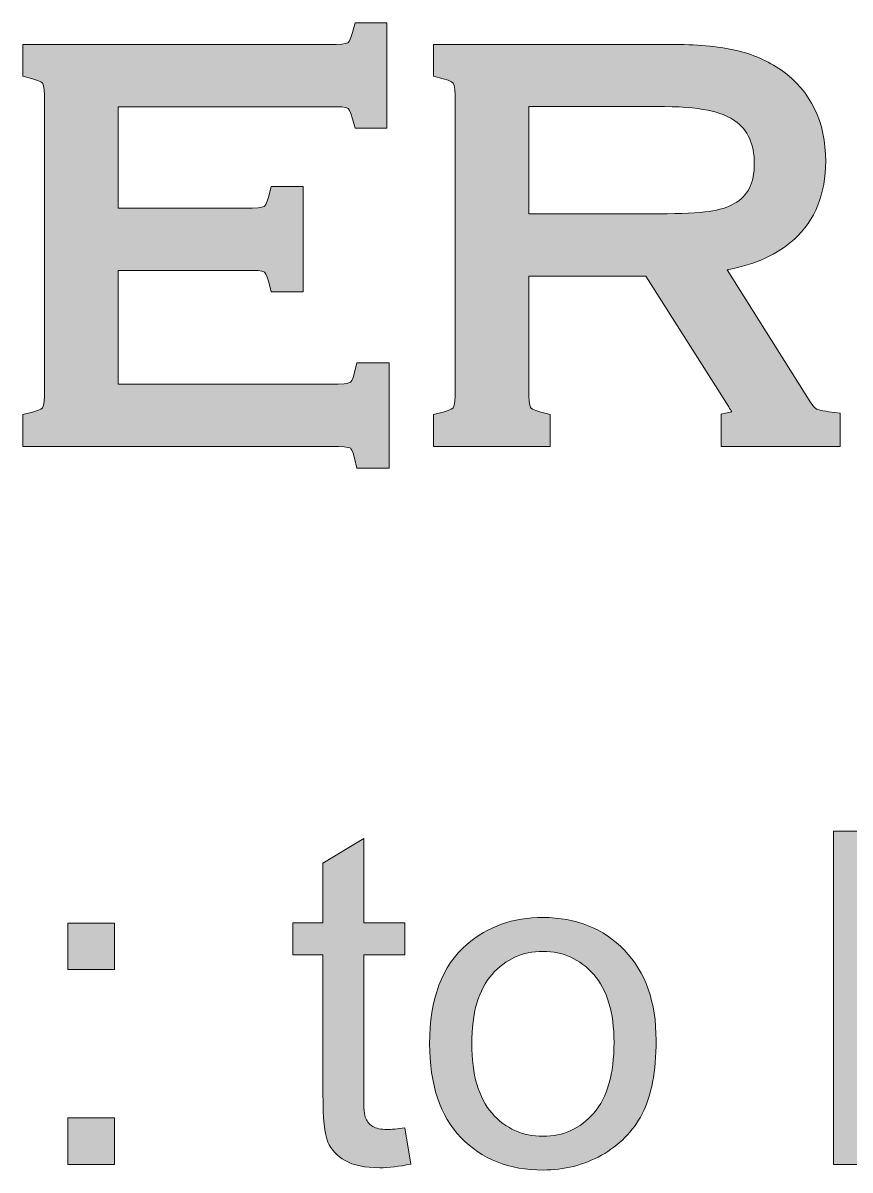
# Model space of a CAD drawing. Header units: inches. Extents: x 1117 to 1992, y -2324 to -585.
# Drawn here: x 1355.81 to 1371.9, y -2147.54 to -2125.21 of the extents above; entities that cross this region are included whole.
import ezdxf

# ---------------------------------------------------------------- set-up
doc = ezdxf.new("R2010")
doc.units = ezdxf.units.IN
doc.header["$MEASUREMENT"] = 0
doc.layers.add('Layer 1', color=7, linetype='Continuous')

# ---------------------------------------------------------------- blocks, each defined once
blk = doc.blocks.new('block 246')
at = {"layer": 'Layer 1', "true_color": 0x010101}
h = blk.add_hatch(color=18, dxfattribs=at)
h.dxf.hatch_style = 2
edge = h.paths.add_edge_path()
edge.add_spline(control_points=[(1362.26, -2132.013), (1362.223, -2132.169), (1362.182, -2132.203), (1362.181, -2132.204), (1362.181, -2132.204), (1362.13, -2132.24), (1361.94, -2132.24), (1361.94, -2132.24), (1357.661, -2132.24), (1357.661, -2132.24), (1357.661, -2132.24), (1357.661, -2130.024), (1357.661, -2130.024), (1357.661, -2130.024), (1360.27, -2130.024), (1360.27, -2130.024), (1360.454, -2130.024), (1360.505, -2130.061), (1360.505, -2130.061), (1360.506, -2130.061), (1360.549, -2130.095), (1360.591, -2130.257), (1360.591, -2130.257), (1360.64, -2130.444), (1360.64, -2130.444), (1360.64, -2130.444), (1361.26, -2130.444), (1361.26, -2130.444), (1361.26, -2130.444), (1361.26, -2128.393), (1361.26, -2128.393), (1361.26, -2128.393), (1360.64, -2128.393), (1360.64, -2128.393), (1360.64, -2128.393), (1360.592, -2128.579), (1360.592, -2128.579), (1360.548, -2128.743), (1360.505, -2128.778), (1360.505, -2128.778), (1360.504, -2128.778), (1360.454, -2128.812), (1360.27, -2128.812), (1360.27, -2128.812), (1357.661, -2128.812), (1357.661, -2128.812), (1357.661, -2128.812), (1357.661, -2126.837), (1357.661, -2126.837), (1357.661, -2126.837), (1361.901, -2126.837), (1361.901, -2126.837), (1362.085, -2126.837), (1362.136, -2126.872), (1362.136, -2126.872), (1362.137, -2126.872), (1362.179, -2126.908), (1362.221, -2127.071), (1362.221, -2127.071), (1362.27, -2127.257), (1362.27, -2127.257), (1362.27, -2127.257), (1362.89, -2127.257), (1362.89, -2127.257), (1362.89, -2127.257), (1362.89, -2125.206), (1362.89, -2125.206), (1362.89, -2125.206), (1362.271, -2125.206), (1362.271, -2125.206), (1362.271, -2125.206), (1362.222, -2125.392), (1362.222, -2125.392), (1362.179, -2125.556), (1362.136, -2125.591), (1362.135, -2125.591), (1362.135, -2125.592), (1362.085, -2125.626), (1361.901, -2125.626), (1361.901, -2125.626), (1355.808, -2125.626), (1355.808, -2125.626), (1355.808, -2125.626), (1355.808, -2126.245), (1355.808, -2126.245), (1355.808, -2126.245), (1355.993, -2126.294), (1355.993, -2126.294), (1356.157, -2126.337), (1356.192, -2126.38), (1356.192, -2126.38), (1356.192, -2126.381), (1356.227, -2126.432), (1356.227, -2126.615), (1356.227, -2126.615), (1356.227, -2132.464), (1356.227, -2132.464), (1356.227, -2132.649), (1356.191, -2132.701), (1356.191, -2132.701), (1356.191, -2132.702), (1356.155, -2132.743), (1355.995, -2132.784), (1355.995, -2132.784), (1355.808, -2132.832), (1355.808, -2132.832), (1355.808, -2132.832), (1355.808, -2133.453), (1355.808, -2133.453), (1355.808, -2133.453), (1361.946, -2133.453), (1361.946, -2133.453), (1362.13, -2133.453), (1362.18, -2133.488), (1362.18, -2133.488), (1362.18, -2133.488), (1362.222, -2133.523), (1362.26, -2133.681), (1362.26, -2133.681), (1362.305, -2133.873), (1362.305, -2133.873), (1362.305, -2133.873), (1362.936, -2133.873), (1362.936, -2133.873), (1362.936, -2133.873), (1362.936, -2131.822), (1362.936, -2131.822), (1362.936, -2131.822), (1362.305, -2131.822), (1362.305, -2131.822), (1362.305, -2131.822), (1362.26, -2132.013), (1362.26, -2132.013)], knot_values=[0, 0, 0, 0, 1, 1, 1, 2, 2, 2, 3, 3, 3, 4, 4, 4, 5, 5, 5, 6, 6, 6, 7, 7, 7, 8, 8, 8, 9, 9, 9, 10, 10, 10, 11, 11, 11, 12, 12, 12, 13, 13, 13, 14, 14, 14, 15, 15, 15, 16, 16, 16, 17, 17, 17, 18, 18, 18, 19, 19, 19, 20, 20, 20, 21, 21, 21, 22, 22, 22, 23, 23, 23, 24, 24, 24, 25, 25, 25, 26, 26, 26, 27, 27, 27, 28, 28, 28, 29, 29, 29, 30, 30, 30, 31, 31, 31, 32, 32, 32, 33, 33, 33, 34, 34, 34, 35, 35, 35, 36, 36, 36, 37, 37, 37, 38, 38, 38, 39, 39, 39, 40, 40, 40, 41, 41, 41, 42, 42, 42, 43, 43, 43, 44, 44, 44, 44], degree=3, periodic=1)
h = blk.add_hatch(color=18, dxfattribs=at)
h.dxf.hatch_style = 2
edge = h.paths.add_edge_path()
edge.add_spline(control_points=[(1371.247, -2132.724), (1371.239, -2132.718), (1371.202, -2132.695), (1371.143, -2132.605), (1371.143, -2132.605), (1369.51, -2130.013), (1369.51, -2130.013), (1370.061, -2129.911), (1370.5, -2129.712), (1370.819, -2129.417), (1371.223, -2129.044), (1371.429, -2128.535), (1371.429, -2127.902), (1371.429, -2127.13), (1371.139, -2126.533), (1370.566, -2126.128), (1370.309, -2125.945), (1370.004, -2125.812), (1369.661, -2125.734), (1369.332, -2125.66), (1368.907, -2125.624), (1368.399, -2125.624), (1368.399, -2125.624), (1363.798, -2125.624), (1363.798, -2125.624), (1363.798, -2125.624), (1363.798, -2126.243), (1363.798, -2126.243), (1363.798, -2126.243), (1363.984, -2126.292), (1363.984, -2126.292), (1364.147, -2126.335), (1364.182, -2126.378), (1364.182, -2126.378), (1364.183, -2126.379), (1364.217, -2126.43), (1364.217, -2126.613), (1364.217, -2126.613), (1364.217, -2132.463), (1364.217, -2132.463), (1364.217, -2132.649), (1364.181, -2132.7), (1364.181, -2132.7), (1364.181, -2132.701), (1364.146, -2132.743), (1363.986, -2132.784), (1363.986, -2132.784), (1363.798, -2132.832), (1363.798, -2132.832), (1363.798, -2132.832), (1363.798, -2133.453), (1363.798, -2133.453), (1363.798, -2133.453), (1366.07, -2133.453), (1366.07, -2133.453), (1366.07, -2133.453), (1366.07, -2132.833), (1366.07, -2132.833), (1366.07, -2132.833), (1365.885, -2132.784), (1365.885, -2132.784), (1365.722, -2132.741), (1365.688, -2132.697), (1365.687, -2132.697), (1365.687, -2132.697), (1365.651, -2132.646), (1365.651, -2132.463), (1365.651, -2132.463), (1365.651, -2130.135), (1365.651, -2130.135), (1365.651, -2130.135), (1367.928, -2130.135), (1367.928, -2130.135), (1367.928, -2130.135), (1369.541, -2132.683), (1369.541, -2132.683), (1369.565, -2132.722), (1369.585, -2132.754), (1369.6, -2132.78), (1369.599, -2132.78), (1369.598, -2132.781), (1369.596, -2132.781), (1369.596, -2132.781), (1369.397, -2132.821), (1369.397, -2132.821), (1369.397, -2132.821), (1369.397, -2133.452), (1369.397, -2133.452), (1369.397, -2133.452), (1371.711, -2133.452), (1371.711, -2133.452), (1371.711, -2133.452), (1371.711, -2132.805), (1371.711, -2132.805), (1371.711, -2132.805), (1371.493, -2132.777), (1371.493, -2132.777), (1371.305, -2132.754), (1371.252, -2132.726), (1371.247, -2132.724)], knot_values=[0, 0, 0, 0, 1, 1, 1, 2, 2, 2, 3, 3, 3, 4, 4, 4, 5, 5, 5, 6, 6, 6, 7, 7, 7, 8, 8, 8, 9, 9, 9, 10, 10, 10, 11, 11, 11, 12, 12, 12, 13, 13, 13, 14, 14, 14, 15, 15, 15, 16, 16, 16, 17, 17, 17, 18, 18, 18, 19, 19, 19, 20, 20, 20, 21, 21, 21, 22, 22, 22, 23, 23, 23, 24, 24, 24, 25, 25, 25, 26, 26, 26, 27, 27, 27, 28, 28, 28, 29, 29, 29, 30, 30, 30, 31, 31, 31, 32, 32, 32, 33, 33, 33, 33], degree=3, periodic=1)
edge = h.paths.add_edge_path()
edge.add_spline(control_points=[(1365.652, -2126.836), (1365.652, -2126.836), (1368.294, -2126.836), (1368.294, -2126.836), (1369.11, -2126.836), (1369.487, -2126.985), (1369.66, -2127.11), (1369.916, -2127.293), (1370.04, -2127.565), (1370.04, -2127.941), (1370.04, -2128.328), (1369.916, -2128.577), (1369.651, -2128.725), (1369.522, -2128.797), (1369.357, -2128.847), (1369.164, -2128.876), (1368.951, -2128.906), (1368.624, -2128.922), (1368.189, -2128.922), (1368.189, -2128.922), (1365.651, -2128.922), (1365.651, -2128.922), (1365.651, -2128.922), (1365.652, -2126.836), (1365.652, -2126.836), (1365.652, -2126.836), (1365.652, -2126.836), (1365.652, -2126.836)], knot_values=[0, 0, 0, 0, 1, 1, 1, 2, 2, 2, 3, 3, 3, 4, 4, 4, 5, 5, 5, 6, 6, 6, 7, 7, 7, 8, 8, 8, 9, 9, 9, 9], degree=3, periodic=1)
at = {"layer": 'Layer 1', "lineweight": 0}
for points, knots in [([(1362.26, -2132.013), (1362.223, -2132.169), (1362.182, -2132.203), (1362.181, -2132.204), (1362.181, -2132.204), (1362.13, -2132.24), (1361.94, -2132.24), (1361.94, -2132.24), (1357.661, -2132.24), (1357.661, -2132.24), (1357.661, -2132.24), (1357.661, -2130.024), (1357.661, -2130.024), (1357.661, -2130.024), (1360.27, -2130.024), (1360.27, -2130.024), (1360.454, -2130.024), (1360.505, -2130.061), (1360.505, -2130.061), (1360.506, -2130.061), (1360.549, -2130.095), (1360.591, -2130.257), (1360.591, -2130.257), (1360.64, -2130.444), (1360.64, -2130.444), (1360.64, -2130.444), (1361.26, -2130.444), (1361.26, -2130.444), (1361.26, -2130.444), (1361.26, -2128.393), (1361.26, -2128.393), (1361.26, -2128.393), (1360.64, -2128.393), (1360.64, -2128.393), (1360.64, -2128.393), (1360.592, -2128.579), (1360.592, -2128.579), (1360.548, -2128.743), (1360.505, -2128.778), (1360.505, -2128.778), (1360.504, -2128.778), (1360.454, -2128.812), (1360.27, -2128.812), (1360.27, -2128.812), (1357.661, -2128.812), (1357.661, -2128.812), (1357.661, -2128.812), (1357.661, -2126.837), (1357.661, -2126.837), (1357.661, -2126.837), (1361.901, -2126.837), (1361.901, -2126.837), (1362.085, -2126.837), (1362.136, -2126.872), (1362.136, -2126.872), (1362.137, -2126.872), (1362.179, -2126.908), (1362.221, -2127.071), (1362.221, -2127.071), (1362.27, -2127.257), (1362.27, -2127.257), (1362.27, -2127.257), (1362.89, -2127.257), (1362.89, -2127.257), (1362.89, -2127.257), (1362.89, -2125.206), (1362.89, -2125.206), (1362.89, -2125.206), (1362.271, -2125.206), (1362.271, -2125.206), (1362.271, -2125.206), (1362.222, -2125.392), (1362.222, -2125.392), (1362.179, -2125.556), (1362.136, -2125.591), (1362.135, -2125.591), (1362.135, -2125.592), (1362.085, -2125.626), (1361.901, -2125.626), (1361.901, -2125.626), (1355.808, -2125.626), (1355.808, -2125.626), (1355.808, -2125.626), (1355.808, -2126.245), (1355.808, -2126.245), (1355.808, -2126.245), (1355.993, -2126.294), (1355.993, -2126.294), (1356.157, -2126.337), (1356.192, -2126.38), (1356.192, -2126.38), (1356.192, -2126.381), (1356.227, -2126.432), (1356.227, -2126.615), (1356.227, -2126.615), (1356.227, -2132.464), (1356.227, -2132.464), (1356.227, -2132.649), (1356.191, -2132.701), (1356.191, -2132.701), (1356.191, -2132.702), (1356.155, -2132.743), (1355.995, -2132.784), (1355.995, -2132.784), (1355.808, -2132.832), (1355.808, -2132.832), (1355.808, -2132.832), (1355.808, -2133.453), (1355.808, -2133.453), (1355.808, -2133.453), (1361.946, -2133.453), (1361.946, -2133.453), (1362.13, -2133.453), (1362.18, -2133.488), (1362.18, -2133.488), (1362.18, -2133.488), (1362.222, -2133.523), (1362.26, -2133.681), (1362.26, -2133.681), (1362.305, -2133.873), (1362.305, -2133.873), (1362.305, -2133.873), (1362.936, -2133.873), (1362.936, -2133.873), (1362.936, -2133.873), (1362.936, -2131.822), (1362.936, -2131.822), (1362.936, -2131.822), (1362.305, -2131.822), (1362.305, -2131.822), (1362.305, -2131.822), (1362.26, -2132.013), (1362.26, -2132.013)], [0, 0, 0, 0, 1, 1, 1, 2, 2, 2, 3, 3, 3, 4, 4, 4, 5, 5, 5, 6, 6, 6, 7, 7, 7, 8, 8, 8, 9, 9, 9, 10, 10, 10, 11, 11, 11, 12, 12, 12, 13, 13, 13, 14, 14, 14, 15, 15, 15, 16, 16, 16, 17, 17, 17, 18, 18, 18, 19, 19, 19, 20, 20, 20, 21, 21, 21, 22, 22, 22, 23, 23, 23, 24, 24, 24, 25, 25, 25, 26, 26, 26, 27, 27, 27, 28, 28, 28, 29, 29, 29, 30, 30, 30, 31, 31, 31, 32, 32, 32, 33, 33, 33, 34, 34, 34, 35, 35, 35, 36, 36, 36, 37, 37, 37, 38, 38, 38, 39, 39, 39, 40, 40, 40, 41, 41, 41, 42, 42, 42, 43, 43, 43, 44, 44, 44, 44]), ([(1371.247, -2132.724), (1371.239, -2132.718), (1371.202, -2132.695), (1371.143, -2132.605), (1371.143, -2132.605), (1369.51, -2130.013), (1369.51, -2130.013), (1370.061, -2129.911), (1370.5, -2129.712), (1370.819, -2129.417), (1371.223, -2129.044), (1371.429, -2128.535), (1371.429, -2127.902), (1371.429, -2127.13), (1371.139, -2126.533), (1370.566, -2126.128), (1370.309, -2125.945), (1370.004, -2125.812), (1369.661, -2125.734), (1369.332, -2125.66), (1368.907, -2125.624), (1368.399, -2125.624), (1368.399, -2125.624), (1363.798, -2125.624), (1363.798, -2125.624), (1363.798, -2125.624), (1363.798, -2126.243), (1363.798, -2126.243), (1363.798, -2126.243), (1363.984, -2126.292), (1363.984, -2126.292), (1364.147, -2126.335), (1364.182, -2126.378), (1364.182, -2126.378), (1364.183, -2126.379), (1364.217, -2126.43), (1364.217, -2126.613), (1364.217, -2126.613), (1364.217, -2132.463), (1364.217, -2132.463), (1364.217, -2132.649), (1364.181, -2132.7), (1364.181, -2132.7), (1364.181, -2132.701), (1364.146, -2132.743), (1363.986, -2132.784), (1363.986, -2132.784), (1363.798, -2132.832), (1363.798, -2132.832), (1363.798, -2132.832), (1363.798, -2133.453), (1363.798, -2133.453), (1363.798, -2133.453), (1366.07, -2133.453), (1366.07, -2133.453), (1366.07, -2133.453), (1366.07, -2132.833), (1366.07, -2132.833), (1366.07, -2132.833), (1365.885, -2132.784), (1365.885, -2132.784), (1365.722, -2132.741), (1365.688, -2132.697), (1365.687, -2132.697), (1365.687, -2132.697), (1365.651, -2132.646), (1365.651, -2132.463), (1365.651, -2132.463), (1365.651, -2130.135), (1365.651, -2130.135), (1365.651, -2130.135), (1367.928, -2130.135), (1367.928, -2130.135), (1367.928, -2130.135), (1369.541, -2132.683), (1369.541, -2132.683), (1369.565, -2132.722), (1369.585, -2132.754), (1369.6, -2132.78), (1369.599, -2132.78), (1369.598, -2132.781), (1369.596, -2132.781), (1369.596, -2132.781), (1369.397, -2132.821), (1369.397, -2132.821), (1369.397, -2132.821), (1369.397, -2133.452), (1369.397, -2133.452), (1369.397, -2133.452), (1371.711, -2133.452), (1371.711, -2133.452), (1371.711, -2133.452), (1371.711, -2132.805), (1371.711, -2132.805), (1371.711, -2132.805), (1371.493, -2132.777), (1371.493, -2132.777), (1371.305, -2132.754), (1371.252, -2132.726), (1371.247, -2132.724)], [0, 0, 0, 0, 1, 1, 1, 2, 2, 2, 3, 3, 3, 4, 4, 4, 5, 5, 5, 6, 6, 6, 7, 7, 7, 8, 8, 8, 9, 9, 9, 10, 10, 10, 11, 11, 11, 12, 12, 12, 13, 13, 13, 14, 14, 14, 15, 15, 15, 16, 16, 16, 17, 17, 17, 18, 18, 18, 19, 19, 19, 20, 20, 20, 21, 21, 21, 22, 22, 22, 23, 23, 23, 24, 24, 24, 25, 25, 25, 26, 26, 26, 27, 27, 27, 28, 28, 28, 29, 29, 29, 30, 30, 30, 31, 31, 31, 32, 32, 32, 33, 33, 33, 33]), ([(1365.652, -2126.836), (1365.652, -2126.836), (1368.294, -2126.836), (1368.294, -2126.836), (1369.11, -2126.836), (1369.487, -2126.985), (1369.66, -2127.11), (1369.916, -2127.293), (1370.04, -2127.565), (1370.04, -2127.941), (1370.04, -2128.328), (1369.916, -2128.577), (1369.651, -2128.725), (1369.522, -2128.797), (1369.357, -2128.847), (1369.164, -2128.876), (1368.951, -2128.906), (1368.624, -2128.922), (1368.189, -2128.922), (1368.189, -2128.922), (1365.651, -2128.922), (1365.651, -2128.922), (1365.651, -2128.922), (1365.652, -2126.836), (1365.652, -2126.836), (1365.652, -2126.836), (1365.652, -2126.836), (1365.652, -2126.836)], [0, 0, 0, 0, 1, 1, 1, 2, 2, 2, 3, 3, 3, 4, 4, 4, 5, 5, 5, 6, 6, 6, 7, 7, 7, 8, 8, 8, 9, 9, 9, 9])]:
    blk.add_open_spline(points, degree=3, knots=knots, dxfattribs=at)
blk = doc.blocks.new('block 247')
at = {"layer": 'Layer 1', "true_color": 0x010101}
h = blk.add_hatch(color=18, dxfattribs=at)
h.dxf.hatch_style = 2
edge = h.paths.add_edge_path()
edge.add_spline(control_points=[(1363.239, -2146.722), (1363.239, -2146.722), (1363.355, -2147.426), (1363.355, -2147.426), (1363.13, -2147.473), (1362.929, -2147.497), (1362.752, -2147.497), (1362.463, -2147.497), (1362.238, -2147.451), (1362.079, -2147.359), (1361.919, -2147.267), (1361.807, -2147.147), (1361.742, -2146.999), (1361.677, -2146.85), (1361.646, -2146.535), (1361.646, -2146.057), (1361.646, -2146.057), (1361.646, -2143.351), (1361.646, -2143.351), (1361.646, -2143.351), (1361.061, -2143.351), (1361.061, -2143.351), (1361.061, -2143.351), (1361.061, -2142.731), (1361.061, -2142.731), (1361.061, -2142.731), (1361.646, -2142.731), (1361.646, -2142.731), (1361.646, -2142.731), (1361.646, -2141.565), (1361.646, -2141.565), (1361.646, -2141.565), (1362.438, -2141.088), (1362.438, -2141.088), (1362.438, -2141.088), (1362.438, -2142.731), (1362.438, -2142.731), (1362.438, -2142.731), (1363.239, -2142.731), (1363.239, -2142.731), (1363.239, -2142.731), (1363.239, -2143.351), (1363.239, -2143.351), (1363.239, -2143.351), (1362.438, -2143.351), (1362.438, -2143.351), (1362.438, -2143.351), (1362.438, -2146.101), (1362.438, -2146.101), (1362.438, -2146.329), (1362.452, -2146.475), (1362.48, -2146.54), (1362.508, -2146.605), (1362.554, -2146.657), (1362.618, -2146.694), (1362.682, -2146.733), (1362.772, -2146.752), (1362.89, -2146.752), (1362.978, -2146.753), (1363.095, -2146.742), (1363.239, -2146.722)], knot_values=[0, 0, 0, 0, 1, 1, 1, 2, 2, 2, 3, 3, 3, 4, 4, 4, 5, 5, 5, 6, 6, 6, 7, 7, 7, 8, 8, 8, 9, 9, 9, 10, 10, 10, 11, 11, 11, 12, 12, 12, 13, 13, 13, 14, 14, 14, 15, 15, 15, 16, 16, 16, 17, 17, 17, 18, 18, 18, 19, 19, 19, 20, 20, 20, 20], degree=3, periodic=1)
h = blk.add_hatch(color=18, dxfattribs=at)
h.dxf.hatch_style = 2
edge = h.paths.add_edge_path()
edge.add_spline(control_points=[(1372.32, -2147.435), (1372.32, -2147.435), (1371.579, -2147.435), (1371.579, -2147.435), (1371.579, -2147.435), (1371.579, -2140.942), (1371.579, -2140.942), (1371.579, -2140.942), (1372.377, -2140.942), (1372.377, -2140.942), (1372.377, -2140.942), (1372.377, -2143.257), (1372.377, -2143.257), (1372.713, -2142.836), (1373.143, -2142.624), (1373.666, -2142.624), (1373.954, -2142.624), (1374.229, -2142.682), (1374.486, -2142.799), (1374.745, -2142.916), (1374.958, -2143.079), (1375.125, -2143.291), (1375.292, -2143.502), (1375.423, -2143.756), (1375.516, -2144.055), (1375.611, -2144.354), (1375.658, -2144.672), (1375.658, -2145.012), (1375.658, -2145.818), (1375.459, -2146.441), (1375.06, -2146.881), (1374.661, -2147.321), (1374.184, -2147.541), (1373.626, -2147.541), (1373.071, -2147.541), (1372.634, -2147.309), (1372.32, -2146.845), (1372.32, -2146.845), (1372.32, -2147.435), (1372.32, -2147.435)], knot_values=[0, 0, 0, 0, 1, 1, 1, 2, 2, 2, 3, 3, 3, 4, 4, 4, 5, 5, 5, 6, 6, 6, 7, 7, 7, 8, 8, 8, 9, 9, 9, 10, 10, 10, 11, 11, 11, 12, 12, 12, 13, 13, 13, 13], degree=3, periodic=1)
edge = h.paths.add_edge_path()
edge.add_spline(control_points=[(1372.31, -2145.048), (1372.31, -2145.613), (1372.388, -2146.019), (1372.541, -2146.27), (1372.791, -2146.68), (1373.131, -2146.886), (1373.559, -2146.886), (1373.908, -2146.886), (1374.209, -2146.734), (1374.464, -2146.432), (1374.718, -2146.13), (1374.845, -2145.678), (1374.845, -2145.079), (1374.845, -2144.465), (1374.722, -2144.012), (1374.479, -2143.719), (1374.236, -2143.427), (1373.941, -2143.281), (1373.595, -2143.281), (1373.247, -2143.281), (1372.946, -2143.432), (1372.691, -2143.735), (1372.437, -2144.037), (1372.31, -2144.474), (1372.31, -2145.048)], knot_values=[0, 0, 0, 0, 1, 1, 1, 2, 2, 2, 3, 3, 3, 4, 4, 4, 5, 5, 5, 6, 6, 6, 7, 7, 7, 8, 8, 8, 8], degree=3, periodic=1)
h = blk.add_hatch(color=18, dxfattribs=at)
h.dxf.hatch_style = 2
edge = h.paths.add_edge_path()
edge.add_spline(control_points=[(1363.722, -2145.083), (1363.722, -2144.211), (1363.965, -2143.566), (1364.448, -2143.148), (1364.853, -2142.799), (1365.346, -2142.625), (1365.928, -2142.625), (1366.574, -2142.625), (1367.103, -2142.838), (1367.513, -2143.262), (1367.923, -2143.684), (1368.129, -2144.269), (1368.129, -2145.018), (1368.129, -2145.623), (1368.038, -2146.099), (1367.857, -2146.446), (1367.675, -2146.793), (1367.411, -2147.062), (1367.064, -2147.255), (1366.718, -2147.446), (1366.338, -2147.542), (1365.928, -2147.542), (1365.269, -2147.542), (1364.737, -2147.331), (1364.331, -2146.909), (1363.925, -2146.486), (1363.722, -2145.878), (1363.722, -2145.083)], knot_values=[0, 0, 0, 0, 1, 1, 1, 2, 2, 2, 3, 3, 3, 4, 4, 4, 5, 5, 5, 6, 6, 6, 7, 7, 7, 8, 8, 8, 9, 9, 9, 9], degree=3, periodic=1)
edge = h.paths.add_edge_path()
edge.add_spline(control_points=[(1364.541, -2145.083), (1364.541, -2145.685), (1364.673, -2146.136), (1364.936, -2146.436), (1365.198, -2146.736), (1365.529, -2146.885), (1365.928, -2146.885), (1366.324, -2146.885), (1366.653, -2146.734), (1366.916, -2146.434), (1367.179, -2146.133), (1367.31, -2145.674), (1367.31, -2145.056), (1367.31, -2144.475), (1367.178, -2144.034), (1366.914, -2143.734), (1366.649, -2143.434), (1366.32, -2143.285), (1365.928, -2143.285), (1365.529, -2143.285), (1365.199, -2143.434), (1364.936, -2143.733), (1364.673, -2144.03), (1364.541, -2144.481), (1364.541, -2145.083)], knot_values=[0, 0, 0, 0, 1, 1, 1, 2, 2, 2, 3, 3, 3, 4, 4, 4, 5, 5, 5, 6, 6, 6, 7, 7, 7, 8, 8, 8, 8], degree=3, periodic=1)
h = blk.add_hatch(color=18, dxfattribs=at)
h.dxf.hatch_style = 2
h.paths.add_polyline_path([(1356.68, -2143.639), (1356.68, -2142.732), (1357.587, -2142.732), (1357.587, -2143.639)])
h.paths.add_polyline_path([(1356.68, -2147.435), (1356.68, -2146.527), (1357.587, -2146.527), (1357.587, -2147.435)])
at = {"layer": 'Layer 1', "lineweight": 0}
for points in [[(1356.68, -2143.639), (1356.68, -2142.732), (1357.587, -2142.732), (1357.587, -2143.639), (1356.68, -2143.639)], [(1356.68, -2147.435), (1356.68, -2146.527), (1357.587, -2146.527), (1357.587, -2147.435), (1356.68, -2147.435)]]:
    blk.add_lwpolyline(points, dxfattribs=at)
for points, knots in [([(1363.239, -2146.722), (1363.239, -2146.722), (1363.355, -2147.426), (1363.355, -2147.426), (1363.13, -2147.473), (1362.929, -2147.497), (1362.752, -2147.497), (1362.463, -2147.497), (1362.238, -2147.451), (1362.079, -2147.359), (1361.919, -2147.267), (1361.807, -2147.147), (1361.742, -2146.999), (1361.677, -2146.85), (1361.646, -2146.535), (1361.646, -2146.057), (1361.646, -2146.057), (1361.646, -2143.351), (1361.646, -2143.351), (1361.646, -2143.351), (1361.061, -2143.351), (1361.061, -2143.351), (1361.061, -2143.351), (1361.061, -2142.731), (1361.061, -2142.731), (1361.061, -2142.731), (1361.646, -2142.731), (1361.646, -2142.731), (1361.646, -2142.731), (1361.646, -2141.565), (1361.646, -2141.565), (1361.646, -2141.565), (1362.438, -2141.088), (1362.438, -2141.088), (1362.438, -2141.088), (1362.438, -2142.731), (1362.438, -2142.731), (1362.438, -2142.731), (1363.239, -2142.731), (1363.239, -2142.731), (1363.239, -2142.731), (1363.239, -2143.351), (1363.239, -2143.351), (1363.239, -2143.351), (1362.438, -2143.351), (1362.438, -2143.351), (1362.438, -2143.351), (1362.438, -2146.101), (1362.438, -2146.101), (1362.438, -2146.329), (1362.452, -2146.475), (1362.48, -2146.54), (1362.508, -2146.605), (1362.554, -2146.657), (1362.618, -2146.694), (1362.682, -2146.733), (1362.772, -2146.752), (1362.89, -2146.752), (1362.978, -2146.753), (1363.095, -2146.742), (1363.239, -2146.722)], [0, 0, 0, 0, 1, 1, 1, 2, 2, 2, 3, 3, 3, 4, 4, 4, 5, 5, 5, 6, 6, 6, 7, 7, 7, 8, 8, 8, 9, 9, 9, 10, 10, 10, 11, 11, 11, 12, 12, 12, 13, 13, 13, 14, 14, 14, 15, 15, 15, 16, 16, 16, 17, 17, 17, 18, 18, 18, 19, 19, 19, 20, 20, 20, 20]), ([(1372.32, -2147.435), (1372.32, -2147.435), (1371.579, -2147.435), (1371.579, -2147.435), (1371.579, -2147.435), (1371.579, -2140.942), (1371.579, -2140.942), (1371.579, -2140.942), (1372.377, -2140.942), (1372.377, -2140.942), (1372.377, -2140.942), (1372.377, -2143.257), (1372.377, -2143.257), (1372.713, -2142.836), (1373.143, -2142.624), (1373.666, -2142.624), (1373.954, -2142.624), (1374.229, -2142.682), (1374.486, -2142.799), (1374.745, -2142.916), (1374.958, -2143.079), (1375.125, -2143.291), (1375.292, -2143.502), (1375.423, -2143.756), (1375.516, -2144.055), (1375.611, -2144.354), (1375.658, -2144.672), (1375.658, -2145.012), (1375.658, -2145.818), (1375.459, -2146.441), (1375.06, -2146.881), (1374.661, -2147.321), (1374.184, -2147.541), (1373.626, -2147.541), (1373.071, -2147.541), (1372.634, -2147.309), (1372.32, -2146.845), (1372.32, -2146.845), (1372.32, -2147.435), (1372.32, -2147.435)], [0, 0, 0, 0, 1, 1, 1, 2, 2, 2, 3, 3, 3, 4, 4, 4, 5, 5, 5, 6, 6, 6, 7, 7, 7, 8, 8, 8, 9, 9, 9, 10, 10, 10, 11, 11, 11, 12, 12, 12, 13, 13, 13, 13]), ([(1363.722, -2145.083), (1363.722, -2144.211), (1363.965, -2143.566), (1364.448, -2143.148), (1364.853, -2142.799), (1365.346, -2142.625), (1365.928, -2142.625), (1366.574, -2142.625), (1367.103, -2142.838), (1367.513, -2143.262), (1367.923, -2143.684), (1368.129, -2144.269), (1368.129, -2145.018), (1368.129, -2145.623), (1368.038, -2146.099), (1367.857, -2146.446), (1367.675, -2146.793), (1367.411, -2147.062), (1367.064, -2147.255), (1366.718, -2147.446), (1366.338, -2147.542), (1365.928, -2147.542), (1365.269, -2147.542), (1364.737, -2147.331), (1364.331, -2146.909), (1363.925, -2146.486), (1363.722, -2145.878), (1363.722, -2145.083)], [0, 0, 0, 0, 1, 1, 1, 2, 2, 2, 3, 3, 3, 4, 4, 4, 5, 5, 5, 6, 6, 6, 7, 7, 7, 8, 8, 8, 9, 9, 9, 9]), ([(1364.541, -2145.083), (1364.541, -2145.685), (1364.673, -2146.136), (1364.936, -2146.436), (1365.198, -2146.736), (1365.529, -2146.885), (1365.928, -2146.885), (1366.324, -2146.885), (1366.653, -2146.734), (1366.916, -2146.434), (1367.179, -2146.133), (1367.31, -2145.674), (1367.31, -2145.056), (1367.31, -2144.475), (1367.178, -2144.034), (1366.914, -2143.734), (1366.649, -2143.434), (1366.32, -2143.285), (1365.928, -2143.285), (1365.529, -2143.285), (1365.199, -2143.434), (1364.936, -2143.733), (1364.673, -2144.03), (1364.541, -2144.481), (1364.541, -2145.083)], [0, 0, 0, 0, 1, 1, 1, 2, 2, 2, 3, 3, 3, 4, 4, 4, 5, 5, 5, 6, 6, 6, 7, 7, 7, 8, 8, 8, 8])]:
    blk.add_open_spline(points, degree=3, knots=knots, dxfattribs=at)
blk = doc.blocks.new('block 245')
at = {"layer": 'Layer 1'}
for name in ['block 246', 'block 247']:
    blk.add_blockref(name, (0, 0), dxfattribs=at)

msp = doc.modelspace()

# ---------------------------------------------------------------- block references
at = {"layer": 'Layer 1'}
msp.add_blockref('block 245', (0, 0), dxfattribs=at)

doc.saveas('drawing.dxf')
